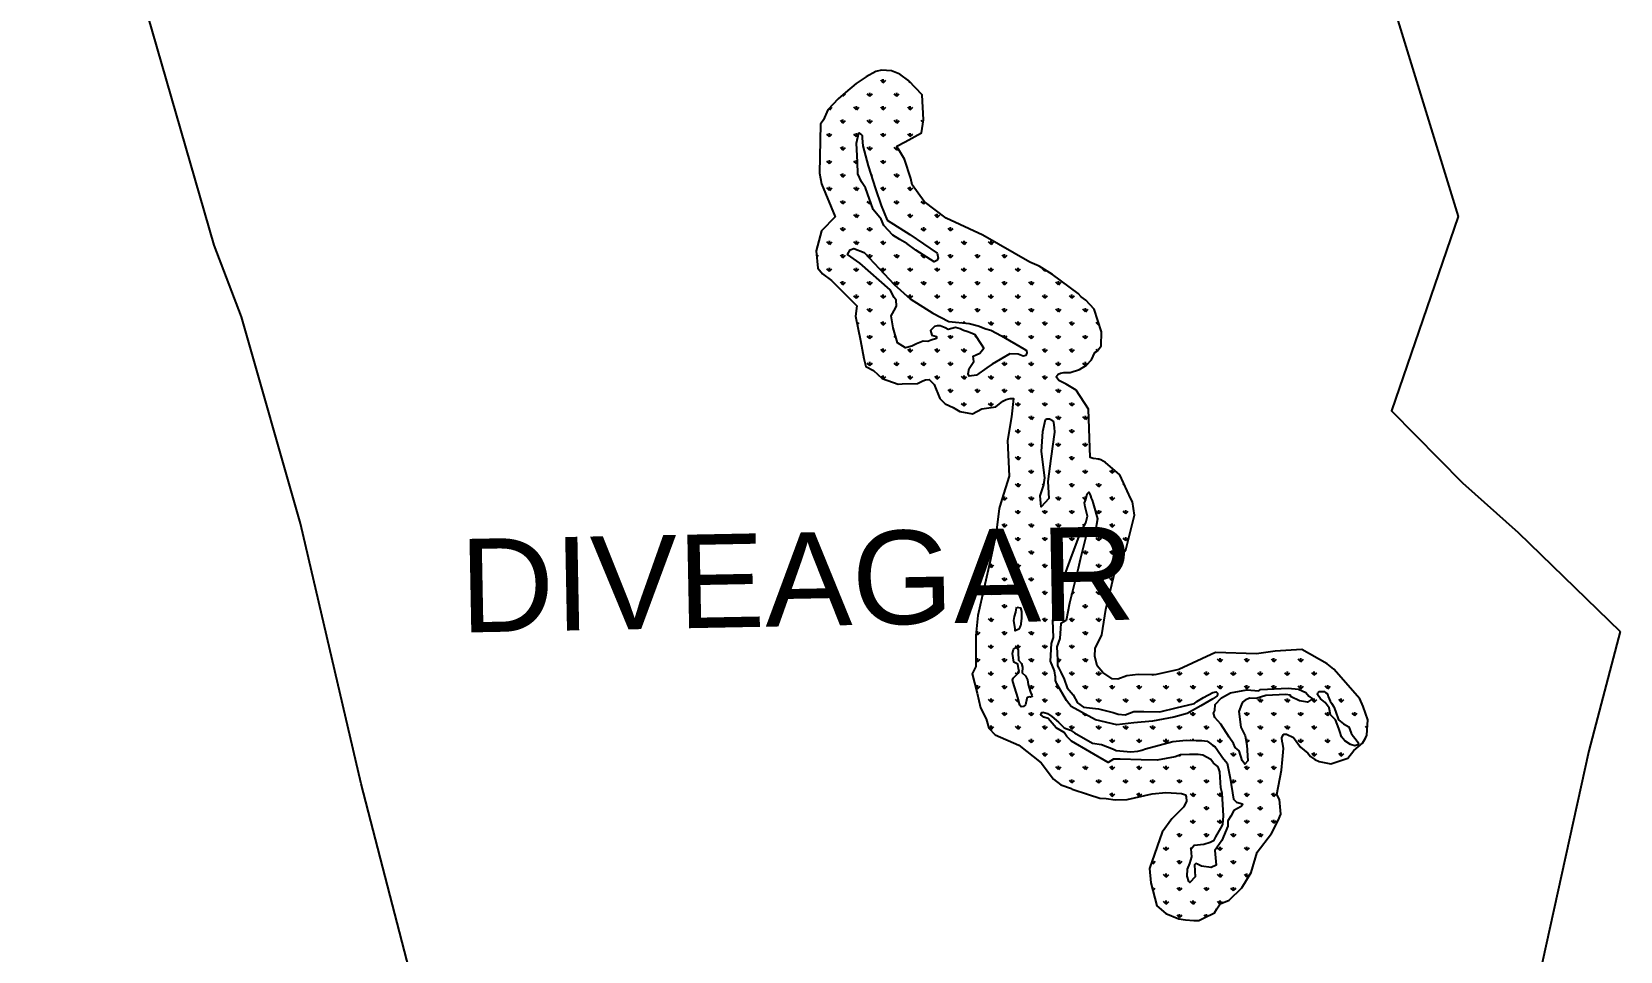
# Model space of a CAD drawing. Header units: metres. Extents: x 286358 to 288477, y 2008822 to 2012926.
# Drawn here: x 286358 to 288477, y 2010473 to 2011699 of the extents above; entities that cross this region are included whole.
import ezdxf

# ---------------------------------------------------------------- set-up
doc = ezdxf.new("R2010")
doc.units = ezdxf.units.M
for name, color, linetype in [('MANGROOVE BUFFER ZONE', 120, 'Continuous'), ('village', 3, 'Continuous'), ('VILLAGE NAME', 250, 'Continuous')]:
    doc.layers.add(name, color=color, linetype=linetype)

msp = doc.modelspace()

# ---------------------------------------------------------------- hatches: boundary and pattern name
at = {"layer": 'MANGROOVE BUFFER ZONE'}
h = msp.add_hatch(dxfattribs=at)
h.set_pattern_fill('GRASS', color=256)
h.paths.add_polyline_path([(288129.6, 2010809.6), (288094.5, 2010849.1), (288086, 2010856.4), (288052.1, 2010875.2), (288016.5, 2010873.2), (287991.5, 2010869.5), (287937.1, 2010871.4), (287887.8, 2010848.8), (287855.8, 2010841.5), (287833.8, 2010842), (287818.6, 2010840.4), (287806.7, 2010835.8), (287798.9, 2010836.2), (287786.5, 2010844.5), (287778.9, 2010853.5), (287776.1, 2010866.4), (287776.5, 2010876.8), (287785.4, 2010895), (287790.5, 2010928.6), (287806.5, 2010995.4), (287817.3, 2011008.2), (287828.8, 2011054.7), (287826.4, 2011072.1), (287823.9, 2011076.4), (287809.2, 2011108.2), (287790.1, 2011124.6), (287784, 2011128.1), (287781.4, 2011129.2), (287773.9, 2011130), (287769.7, 2011131.5), (287767.4, 2011195.9), (287750.9, 2011221.2), (287737.7, 2011229.2), (287727.8, 2011234.1), (287724.3, 2011239.1), (287727.2, 2011242.6), (287730.3, 2011244), (287734.6, 2011244.7), (287743.2, 2011244.6), (287755.5, 2011248.7), (287765, 2011254.8), (287771.7, 2011261.8), (287776.1, 2011271.3), (287779.4, 2011273.8), (287784.5, 2011280.3), (287784.8, 2011298.9), (287775.3, 2011329.4), (287763.9, 2011341.4), (287757.8, 2011345.8), (287753.6, 2011350), (287719.6, 2011375.6), (287701.6, 2011386.6), (287689.4, 2011392.2), (287626.8, 2011427.8), (287577.8, 2011450.9), (287548.6, 2011472.9), (287532.6, 2011495.1), (287530.4, 2011503.7), (287522.3, 2011529.6), (287514.1, 2011542.8), (287512.1, 2011546.7), (287523.1, 2011552.6), (287544.9, 2011564.5), (287547.5, 2011581.9), (287545.7, 2011615), (287527.9, 2011633.8), (287516.1, 2011642.9), (287505, 2011647.3), (287491.5, 2011648), (287484, 2011646.5), (287471, 2011639.1), (287457.7, 2011630.4), (287443.5, 2011618.1), (287433.9, 2011609.9), (287420.1, 2011595.4), (287414.3, 2011582), (287410, 2011576.2), (287408.9, 2011510.5), (287411.6, 2011496.4), (287429.6, 2011452.5), (287411.4, 2011433.8), (287404.5, 2011407.2), (287406.6, 2011383.9), (287412.8, 2011376.5), (287424.9, 2011367.7), (287440.1, 2011352.3), (287458.8, 2011333.6), (287456.7, 2011319.8), (287463.3, 2011287.3), (287467.9, 2011263.3), (287470.8, 2011252.9), (287480.9, 2011247.3), (287492.3, 2011236.6), (287513.6, 2011229.3), (287519.1, 2011229.5), (287539.6, 2011230.1), (287546.7, 2011233.7), (287550.1, 2011235.2), (287554.9, 2011235.3), (287561.9, 2011228.9), (287569.5, 2011210), (287576.2, 2011202.9), (287586.9, 2011198.2), (287596, 2011193), (287612.7, 2011189.7), (287625.4, 2011196.4), (287644, 2011199.2), (287653.3, 2011206.6), (287657.6, 2011208.6), (287663.1, 2011210.3), (287667.7, 2011210.3), (287664.9, 2011185.6), (287659.7, 2011154.2), (287661.7, 2011106.5), (287651.9, 2011075.3), (287648.2, 2011063.6), (287644.6, 2011031.1), (287636.8, 2010995.5), (287620.1, 2010920.6), (287617.4, 2010894), (287617.2, 2010852.8), (287612.6, 2010842.8), (287619.1, 2010816.9), (287623.4, 2010797.5), (287631, 2010782.7), (287634.8, 2010770.6), (287643.3, 2010761.3), (287674.7, 2010747.8), (287704.6, 2010724.3), (287720.8, 2010702.4), (287730.5, 2010694.6), (287744.7, 2010689.9), (287745.7, 2010688.8), (287767.4, 2010681.9), (287782.6, 2010677), (287790.9, 2010676.5), (287803, 2010674.9), (287819, 2010675.4), (287852.5, 2010682.8), (287870.9, 2010684.7), (287885, 2010683.8), (287891.5, 2010683.1), (287896.8, 2010681.5), (287897.9, 2010678.7), (287898.3, 2010672.9), (287894.9, 2010665.6), (287878.6, 2010649.5), (287865.7, 2010631.8), (287849.1, 2010583.4), (287850.6, 2010564.1), (287858.5, 2010533.4), (287870.5, 2010523.3), (287887.9, 2010516.2), (287896.8, 2010514.6), (287908.2, 2010513.9), (287914.8, 2010513.9), (287921, 2010516.9), (287935.5, 2010524.2), (287938.5, 2010529.2), (287943, 2010536), (287955, 2010541.1), (287972.1, 2010557.2), (287984.6, 2010578), (287992.6, 2010604.9), (288011.5, 2010629.7), (288020.3, 2010647.3), (288024, 2010655.7), (288022.1, 2010675.1), (288018.5, 2010681.9), (288025, 2010714.5), (288026.3, 2010728.4), (288027.5, 2010743.4), (288026.5, 2010749), (288025.6, 2010752.7), (288025.3, 2010757.7), (288027.2, 2010761.5), (288028.6, 2010762.5), (288031.5, 2010762.5), (288041.1, 2010758), (288050.2, 2010744.9), (288059.9, 2010736.9), (288063.6, 2010732.6), (288069.5, 2010728.4), (288075.3, 2010725.8), (288090.9, 2010722.8), (288113.6, 2010730.4), (288121.3, 2010740.4), (288133, 2010750.4), (288137.1, 2010757.2), (288138.6, 2010760.9), (288140, 2010781.7), (288133.7, 2010799.1)])
h.paths.add_polyline_path([(287884.4, 2010797.5), (287908.7, 2010803.4), (287912.2, 2010806), (287921, 2010811.4), (287933.4, 2010817.8), (287938, 2010818.8), (287939.8, 2010817.1), (287939.6, 2010814.9), (287938.5, 2010812.9), (287933.2, 2010809.3), (287917.3, 2010800), (287899.3, 2010789.9), (287881.3, 2010785), (287852.9, 2010779.6), (287827.9, 2010777.5), (287805.3, 2010775), (287776.7, 2010781.3), (287744.5, 2010799.2), (287738.2, 2010807.3), (287725.5, 2010829.6), (287723.7, 2010833.8), (287723.6, 2010838.7), (287723.2, 2010841.3), (287722.8, 2010843.8), (287722, 2010847), (287717, 2010859.8), (287718, 2010883.2), (287721, 2010891.4), (287720.2, 2010913.8), (287724.7, 2010929.6), (287729.1, 2010933.8), (287730.5, 2010939.4), (287729.8, 2010945.4), (287729.6, 2010950.7), (287735.6, 2010973.7), (287744.5, 2010998), (287757.5, 2011032.3), (287763.8, 2011044.4), (287766.1, 2011053.1), (287763.1, 2011065.7), (287762.2, 2011070.8), (287763.8, 2011075.6), (287765.6, 2011083.1), (287767.9, 2011085.2), (287770.2, 2011080.2), (287771, 2011077.1), (287772.3, 2011074.7), (287773.8, 2011070.1), (287779.5, 2011049.4), (287776.4, 2011032), (287763.8, 2011025.7), (287756.4, 2010995.2), (287753.8, 2010983.5), (287742.3, 2010937), (287737.6, 2010914), (287730.8, 2010910), (287729.1, 2010889.9), (287725.2, 2010878.7), (287726, 2010861.6), (287726.2, 2010853.6), (287728.2, 2010850.4), (287730.7, 2010845), (287735.1, 2010835.7), (287739, 2010824.1), (287747.3, 2010815), (287753, 2010804.1), (287760.9, 2010798.2), (287781, 2010796), (287800.3, 2010791.5), (287806.9, 2010789.2), (287816.3, 2010788.2), (287828, 2010792.6), (287841.5, 2010792.4), (287862.6, 2010792.1)], flags=16)
h.paths.add_polyline_path([(287879.8, 2010752.8), (287897.7, 2010754.4), (287911.3, 2010754.1), (287918.6, 2010753.8), (287926, 2010753.2), (287928.9, 2010750.8), (287933, 2010747.6), (287936.4, 2010745.6), (287938.8, 2010742.4), (287946.2, 2010731.4), (287952.3, 2010723.5), (287956.4, 2010703.5), (287961.1, 2010675.5), (287964.8, 2010671.7), (287970, 2010670.3), (287972.6, 2010669.4), (287972.9, 2010668.1), (287971.1, 2010665.7), (287961.3, 2010660.6), (287957.5, 2010653.1), (287953.2, 2010646.9), (287953.4, 2010639.6), (287945.4, 2010620.4), (287935.9, 2010607.2), (287937.7, 2010587.8), (287931.2, 2010584.4), (287918.2, 2010586.5), (287912.7, 2010588.8), (287910.6, 2010589.9), (287909, 2010588.2), (287909.6, 2010572), (287902.7, 2010564.6), (287901.5, 2010565.9), (287899.2, 2010572.9), (287899.5, 2010582.3), (287902.5, 2010589.8), (287905.5, 2010598.7), (287904.4, 2010609.4), (287908.4, 2010614.1), (287921.3, 2010615.7), (287929.6, 2010618.1), (287935.3, 2010621), (287937.2, 2010625.6), (287943.9, 2010636.8), (287946.7, 2010642), (287947.8, 2010653.3), (287945.8, 2010683.5), (287944.1, 2010690.9), (287942.6, 2010712.3), (287941.1, 2010717.4), (287940, 2010719.2), (287934.1, 2010723.8), (287930.9, 2010728.7), (287919.9, 2010734.2), (287913.6, 2010735.1), (287902.1, 2010735.1), (287890.4, 2010734.7), (287883.1, 2010732.1), (287859.1, 2010727.9), (287837.6, 2010728.3), (287809.9, 2010729.1), (287800.8, 2010729), (287793.8, 2010724.4), (287745, 2010753), (287738.8, 2010759.3), (287734.9, 2010764.6), (287724.6, 2010770.7), (287713.8, 2010783.1), (287707.8, 2010784.9), (287703.9, 2010788), (287704.6, 2010790.4), (287706.5, 2010791.9), (287712.7, 2010789.9), (287718.8, 2010785.8), (287727.4, 2010778.5), (287734.9, 2010770.8), (287743.7, 2010767.7), (287748.7, 2010764), (287773.1, 2010750.3), (287784.9, 2010748.8), (287801.1, 2010742.5), (287804.4, 2010740.8), (287823.8, 2010738.8), (287833.2, 2010739.6), (287838.5, 2010741.1), (287843.6, 2010743)], flags=16)
h.paths.add_polyline_path([(287934.2, 2010790.2), (287936, 2010793.8), (287936.6, 2010802.1), (287945, 2010810.8), (287957.1, 2010817.5), (287978.7, 2010821.3), (287994.9, 2010820.1), (287996.9, 2010821.9), (288033.7, 2010823.9), (288047.8, 2010822.3), (288057.2, 2010817.8), (288061.6, 2010813.2), (288066.4, 2010809.4), (288059.6, 2010805.1), (288048.8, 2010806.8), (288037.6, 2010812.3), (288036.6, 2010814.3), (288030.5, 2010815.1), (288004.1, 2010814), (287991, 2010810), (287982.2, 2010810.5), (287976.3, 2010807.8), (287972.8, 2010804.9), (287971.8, 2010802), (287968, 2010792.7), (287970.8, 2010771.6), (287976.4, 2010760.3), (287978.8, 2010747.6), (287980, 2010726.8), (287976.2, 2010722.5), (287972.6, 2010727.4), (287968.4, 2010740.1), (287963.1, 2010744.4), (287961, 2010750), (287955.3, 2010758.4), (287944, 2010775.6), (287935.9, 2010784.8)], flags=16)
h.paths.add_polyline_path([(287692.3, 2010812.4), (287690.4, 2010811.7), (287689.3, 2010812), (287686.3, 2010811.2), (287685.2, 2010809.9), (287683.6, 2010801.4), (287681, 2010799.3), (287677.6, 2010798.8), (287675.8, 2010801.2), (287673.1, 2010811.1), (287667, 2010831.4), (287666.3, 2010834.4), (287667.2, 2010836.9), (287670.3, 2010840.3), (287673.9, 2010843.8), (287675, 2010846), (287674.4, 2010850), (287673.4, 2010855.6), (287667.9, 2010858.2), (287666.1, 2010870.2), (287667.7, 2010875.8), (287670.3, 2010877.4), (287672, 2010878), (287673.9, 2010875.5), (287673.8, 2010871.2), (287674, 2010861.1), (287678.4, 2010856.5), (287679.7, 2010851.7), (287678.9, 2010844.1), (287683.4, 2010840.1), (287686.3, 2010834.9), (287687.2, 2010828.8), (287690, 2010818.3), (287692, 2010814.6)], flags=16)
h.paths.add_polyline_path([(288073, 2010815.2), (288073.4, 2010817.6), (288075.8, 2010819.1), (288077.7, 2010819.3), (288081.7, 2010819.2), (288084, 2010817.7), (288086.2, 2010816.3), (288087.3, 2010812.6), (288089.8, 2010806.5), (288091.8, 2010803.8), (288094.8, 2010798.8), (288096.8, 2010793.2), (288100.9, 2010781.7), (288107.7, 2010776.3), (288114.5, 2010772.2), (288117.9, 2010763.5), (288120.4, 2010759.6), (288123.1, 2010756.6), (288126.8, 2010751.6), (288127.6, 2010749.4), (288126.6, 2010748), (288122.8, 2010746.7), (288116.8, 2010748.7), (288109.6, 2010753.7), (288104.9, 2010758.8), (288102.6, 2010765.9), (288101.6, 2010769.8), (288096.8, 2010781.5), (288090.4, 2010788), (288088.7, 2010797.7), (288083, 2010804.4), (288078.9, 2010808.3), (288076.8, 2010809.6)], flags=16)
h.paths.add_polyline_path([(287676.1, 2010905.1), (287674.8, 2010902.5), (287669.8, 2010900.1), (287669.9, 2010903), (287668.1, 2010914), (287668.8, 2010919.2), (287670.6, 2010925.2), (287671.5, 2010930.7), (287672.2, 2010931.6), (287677, 2010931), (287678, 2010926.1), (287678, 2010916.8), (287676.8, 2010906.6)], flags=16)
h.paths.add_polyline_path([(287704.6, 2011065.6), (287703.1, 2011080.1), (287708.1, 2011094.8), (287709.1, 2011104.2), (287704.7, 2011139.3), (287706.8, 2011166.2), (287710.1, 2011182.3), (287712.2, 2011183.2), (287715.5, 2011183), (287720.4, 2011180.5), (287721, 2011178.2), (287721.9, 2011171.4), (287722.2, 2011165.2), (287717.2, 2011129.9), (287713.3, 2011099.6), (287714.5, 2011076.8)], flags=16)
h.paths.add_polyline_path([(287684, 2011267.7), (287680.3, 2011266.7), (287673.6, 2011269.3), (287662.6, 2011269.5), (287639.3, 2011255.9), (287631.9, 2011250.9), (287618.3, 2011241.2), (287608.6, 2011239.8), (287607, 2011243.1), (287608.6, 2011250), (287614.6, 2011259.5), (287613.9, 2011266.4), (287617.8, 2011268.4), (287622.5, 2011270.7), (287627.8, 2011277.3), (287624.9, 2011282), (287616.4, 2011294.9), (287610.4, 2011297.9), (287605.4, 2011299.4), (287601, 2011301), (287596.6, 2011302.9), (287590.3, 2011304.9), (287580.4, 2011302.2), (287576.3, 2011304.3), (287569.7, 2011307.2), (287565.7, 2011307.2), (287562, 2011306), (287558.8, 2011302.8), (287557, 2011301), (287558.5, 2011294.7), (287564.9, 2011292.7), (287564.9, 2011290.3), (287557.6, 2011288), (287553.4, 2011286.1), (287547.2, 2011286.5), (287538, 2011283.2), (287532, 2011279.8), (287523.6, 2011277.9), (287512.7, 2011284.4), (287507.2, 2011304.6), (287504.3, 2011320.6), (287510.2, 2011330.5), (287511.5, 2011333.7), (287511.2, 2011341.4), (287508.5, 2011345), (287502.9, 2011355), (287462.5, 2011390.7), (287446.2, 2011402.4), (287449.5, 2011408.3), (287454.5, 2011410.1), (287468.4, 2011404.8), (287508.3, 2011362.2), (287529.7, 2011343.2), (287560, 2011323.9), (287581.3, 2011312.9), (287608.6, 2011310.1), (287620.3, 2011307.2), (287630.8, 2011303), (287637.1, 2011301.5), (287651.7, 2011293.9), (287681.3, 2011276.2), (287684.7, 2011274.2), (287685.4, 2011271)], flags=16)
h.paths.add_polyline_path([(287565.1, 2011394), (287561.7, 2011392.4), (287537.1, 2011408.2), (287525.1, 2011417), (287516, 2011422.1), (287506.4, 2011428), (287494.7, 2011440.8), (287490.9, 2011449.5), (287480.6, 2011462.1), (287470.3, 2011491.2), (287464.8, 2011499), (287459.8, 2011509.9), (287459.5, 2011525.6), (287458, 2011550.7), (287461.4, 2011564.6), (287465.6, 2011561.4), (287465.5, 2011557.6), (287466.4, 2011547.3), (287473.8, 2011520.4), (287483.5, 2011490), (287490.9, 2011467.4), (287499.1, 2011448.1), (287529.4, 2011428.9), (287565.9, 2011403.8), (287566.9, 2011397.2)], flags=16)

# ---------------------------------------------------------------- linework, layer by layer
at = {"layer": 'MANGROOVE BUFFER ZONE', "flags": 128}
for points in [[(287750.9, 2011221.2), (287737.7, 2011229.2), (287727.8, 2011234.1), (287724.3, 2011239.1), (287727.2, 2011242.6), (287730.3, 2011244), (287734.6, 2011244.7), (287743.2, 2011244.6), (287755.5, 2011248.7), (287765, 2011254.8), (287771.7, 2011261.8), (287776.1, 2011271.3), (287779.4, 2011273.8), (287784.5, 2011280.3), (287784.8, 2011298.9), (287775.3, 2011329.4), (287763.9, 2011341.4), (287757.8, 2011345.8), (287753.6, 2011350), (287719.6, 2011375.6), (287701.6, 2011386.6), (287689.4, 2011392.2), (287626.8, 2011427.8), (287577.8, 2011450.9), (287548.6, 2011472.9), (287532.6, 2011495.1), (287530.4, 2011503.7), (287522.3, 2011529.6), (287514.1, 2011542.8), (287512.1, 2011546.7), (287523.1, 2011552.6), (287544.9, 2011564.5), (287547.5, 2011581.9), (287545.7, 2011615), (287527.9, 2011633.8), (287516.1, 2011642.9), (287505, 2011647.3), (287491.5, 2011648), (287484, 2011646.5), (287471, 2011639.1), (287457.7, 2011630.4), (287443.5, 2011618.1), (287433.9, 2011609.9), (287420.1, 2011595.4), (287414.3, 2011582), (287410, 2011576.2), (287408.9, 2011510.5), (287411.6, 2011496.4), (287429.6, 2011452.5), (287411.4, 2011433.8), (287404.5, 2011407.2), (287406.6, 2011383.9), (287412.8, 2011376.5), (287424.9, 2011367.7), (287440.1, 2011352.3), (287458.8, 2011333.6), (287456.7, 2011319.8), (287463.3, 2011287.3), (287467.9, 2011263.3), (287470.8, 2011252.9), (287480.9, 2011247.3), (287492.3, 2011236.6), (287513.6, 2011229.3), (287519.1, 2011229.5), (287539.6, 2011230.1), (287546.7, 2011233.7), (287550.1, 2011235.2), (287554.9, 2011235.3), (287561.9, 2011228.9), (287569.5, 2011210), (287576.2, 2011202.9), (287586.9, 2011198.2), (287596, 2011193), (287612.7, 2011189.7), (287625.4, 2011196.4), (287644, 2011199.2), (287653.3, 2011206.6), (287657.6, 2011208.6), (287663.1, 2011210.3), (287667.7, 2011210.3), (287664.9, 2011185.6), (287659.7, 2011154.2), (287661.7, 2011106.5), (287651.9, 2011075.3), (287648.2, 2011063.6), (287644.6, 2011031.1), (287636.8, 2010995.5), (287620.1, 2010920.6), (287617.4, 2010894), (287617.2, 2010852.8), (287612.6, 2010842.8), (287619.1, 2010816.9), (287623.4, 2010797.5), (287631, 2010782.7), (287634.8, 2010770.6), (287643.3, 2010761.3), (287674.7, 2010747.8), (287704.6, 2010724.3), (287720.8, 2010702.4), (287730.5, 2010694.6), (287744.7, 2010689.9), (287745.7, 2010688.8), (287767.4, 2010681.9), (287782.6, 2010677), (287790.9, 2010676.5), (287803, 2010674.9), (287819, 2010675.4), (287852.5, 2010682.8), (287870.9, 2010684.7), (287885, 2010683.8), (287891.5, 2010683.1), (287896.8, 2010681.5), (287897.9, 2010678.7), (287898.3, 2010672.9), (287894.9, 2010665.6), (287878.6, 2010649.5), (287865.7, 2010631.8), (287849.1, 2010583.4), (287850.6, 2010564.1), (287858.5, 2010533.4), (287870.5, 2010523.3), (287887.9, 2010516.2), (287896.8, 2010514.6), (287908.2, 2010513.9), (287914.8, 2010513.9), (287921, 2010516.9), (287935.5, 2010524.2), (287938.5, 2010529.2), (287943, 2010536), (287955, 2010541.1), (287972.1, 2010557.2), (287984.6, 2010578), (287992.6, 2010604.9), (288011.5, 2010629.7), (288020.3, 2010647.3), (288024, 2010655.7), (288022.1, 2010675.1), (288018.5, 2010681.9), (288025, 2010714.5), (288026.3, 2010728.4), (288027.5, 2010743.4), (288026.5, 2010749), (288025.6, 2010752.7), (288025.3, 2010757.7), (288027.2, 2010761.5), (288028.6, 2010762.5), (288031.5, 2010762.5), (288041.1, 2010758), (288050.2, 2010744.9), (288059.9, 2010736.9), (288063.6, 2010732.6), (288069.5, 2010728.4), (288075.3, 2010725.8), (288090.9, 2010722.8), (288113.6, 2010730.4), (288121.3, 2010740.4), (288133, 2010750.4), (288137.1, 2010757.2), (288138.6, 2010760.9), (288140, 2010781.7), (288133.7, 2010799.1), (288129.6, 2010809.6), (288094.5, 2010849.1), (288086, 2010856.4), (288052.1, 2010875.2), (288016.5, 2010873.2), (287991.5, 2010869.5), (287937.1, 2010871.4), (287887.8, 2010848.8), (287855.8, 2010841.5), (287833.8, 2010842), (287818.6, 2010840.4), (287806.7, 2010835.8), (287798.9, 2010836.2), (287786.5, 2010844.5), (287778.9, 2010853.5), (287776.1, 2010866.4), (287776.5, 2010876.8), (287785.4, 2010895), (287790.5, 2010928.6), (287806.5, 2010995.4), (287817.3, 2011008.2), (287828.8, 2011054.7), (287826.4, 2011072.1), (287823.9, 2011076.4), (287809.2, 2011108.2), (287790.1, 2011124.6), (287784, 2011128.1), (287781.4, 2011129.2), (287773.9, 2011130), (287769.7, 2011131.5), (287767.4, 2011195.9)], [(287565.1, 2011394), (287561.7, 2011392.4), (287537.1, 2011408.2), (287525.1, 2011417), (287516, 2011422.1), (287506.4, 2011428), (287494.7, 2011440.8), (287490.9, 2011449.5), (287480.6, 2011462.1), (287470.3, 2011491.2), (287464.8, 2011499), (287459.8, 2011509.9), (287459.5, 2011525.6), (287458, 2011550.7), (287461.4, 2011564.6), (287465, 2011561.9), (287465.6, 2011560.9), (287465.5, 2011557.6), (287466.4, 2011547.3), (287473.8, 2011520.4), (287483.5, 2011490), (287490.9, 2011467.4), (287499.1, 2011448.1), (287529.4, 2011428.9), (287565.9, 2011403.8), (287566.9, 2011397.2)], [(287684, 2011267.7), (287680.3, 2011266.7), (287673.6, 2011269.3), (287662.6, 2011269.5), (287639.3, 2011255.9), (287631.9, 2011250.9), (287618.3, 2011241.2), (287608.6, 2011239.8), (287607, 2011243.1), (287608.6, 2011250), (287614.6, 2011259.5), (287613.9, 2011266.4), (287617.8, 2011268.4), (287622.5, 2011270.7), (287627.8, 2011277.3), (287624.9, 2011282), (287616.4, 2011294.9), (287610.4, 2011297.9), (287605.4, 2011299.4), (287601, 2011301), (287596.6, 2011302.9), (287590.3, 2011304.9), (287580.4, 2011302.2), (287576.3, 2011304.3), (287569.7, 2011307.2), (287565.7, 2011307.2), (287562, 2011306), (287558.8, 2011302.8), (287557, 2011301), (287558.5, 2011294.7), (287564.9, 2011292.7), (287564.9, 2011290.3), (287557.6, 2011288), (287553.4, 2011286.1), (287547.2, 2011286.5), (287538, 2011283.2), (287532, 2011279.8), (287523.6, 2011277.9), (287512.7, 2011284.4), (287507.2, 2011304.6), (287504.3, 2011320.6), (287510.2, 2011330.5), (287511.5, 2011333.7), (287511.2, 2011341.4), (287508.5, 2011345), (287502.9, 2011355), (287462.5, 2011390.7), (287446.2, 2011402.4), (287449.5, 2011408.3), (287454.5, 2011410.1), (287468.4, 2011404.8), (287508.3, 2011362.2), (287529.7, 2011343.2), (287560, 2011323.9), (287581.3, 2011312.9), (287608.6, 2011310.1), (287620.3, 2011307.2), (287630.8, 2011303), (287637.1, 2011301.5), (287651.7, 2011293.9), (287681.3, 2011276.2), (287684.7, 2011274.2), (287685.4, 2011271)], [(287712.2, 2011183.2), (287715.5, 2011183), (287720.4, 2011180.5), (287721, 2011178.2), (287721.9, 2011171.4), (287722.2, 2011165.2), (287717.2, 2011129.9), (287713.3, 2011099.6), (287714.5, 2011076.8), (287704.6, 2011065.6), (287703.1, 2011080.1), (287708.1, 2011094.8), (287709.1, 2011104.2), (287704.7, 2011139.3), (287706.8, 2011166.2), (287710.1, 2011182.3)], [(287770.2, 2011080.2), (287771, 2011077.1), (287772.3, 2011074.7), (287773.8, 2011070.1), (287779.5, 2011049.4), (287776.4, 2011032), (287763.8, 2011025.7), (287756.4, 2010995.2), (287753.8, 2010983.5), (287742.3, 2010937), (287737.6, 2010914), (287730.8, 2010910), (287729.1, 2010889.9), (287725.2, 2010878.7), (287726, 2010861.6), (287726.2, 2010853.6), (287728.2, 2010850.4), (287730.7, 2010845), (287735.1, 2010835.7), (287739, 2010824.1), (287747.3, 2010815), (287753, 2010804.1), (287760.9, 2010798.2), (287781, 2010796), (287800.3, 2010791.5), (287806.9, 2010789.2), (287816.3, 2010788.2), (287828, 2010792.6), (287841.5, 2010792.4), (287862.6, 2010792.1), (287884.4, 2010797.5), (287908.7, 2010803.4), (287912.2, 2010806), (287921, 2010811.4), (287933.4, 2010817.8), (287938, 2010818.8), (287939.8, 2010817.1), (287939.6, 2010814.9), (287938.5, 2010812.9), (287933.2, 2010809.3), (287917.3, 2010800), (287899.3, 2010789.9), (287881.3, 2010785), (287852.9, 2010779.6), (287827.9, 2010777.5), (287805.3, 2010775), (287776.7, 2010781.3), (287744.5, 2010799.2), (287738.2, 2010807.3), (287725.5, 2010829.6), (287723.7, 2010833.8), (287723.6, 2010838.7), (287723.2, 2010841.3), (287722.8, 2010843.8), (287722, 2010847), (287717, 2010859.8), (287718, 2010883.2), (287721, 2010891.4), (287720.2, 2010913.8), (287724.7, 2010929.6), (287729.1, 2010933.8), (287730.5, 2010939.4), (287729.8, 2010945.4), (287729.6, 2010950.7), (287735.6, 2010973.7), (287744.5, 2010998), (287757.5, 2011032.3), (287763.8, 2011044.4), (287766.1, 2011053.1), (287763.1, 2011065.7), (287762.2, 2011070.8), (287763.8, 2011075.6), (287765.6, 2011083.1), (287767.9, 2011085.2)], [(287672.2, 2010931.6), (287677, 2010931), (287678, 2010926.1), (287678, 2010916.8), (287676.8, 2010906.6), (287676.1, 2010905.1), (287674.8, 2010902.5), (287669.8, 2010900.1), (287669.9, 2010903), (287668.1, 2010914), (287668.8, 2010919.2), (287670.6, 2010925.2), (287671.5, 2010930.7)], [(287672, 2010878), (287673.9, 2010875.5), (287673.8, 2010871.2), (287674, 2010861.1), (287678.4, 2010856.5), (287679.7, 2010851.7), (287678.9, 2010844.1), (287683.4, 2010840.1), (287686.3, 2010834.9), (287687.2, 2010828.8), (287690, 2010818.3), (287692, 2010814.6), (287692.3, 2010812.4), (287690.4, 2010811.7), (287689.3, 2010812), (287686.3, 2010811.2), (287685.2, 2010809.9), (287683.6, 2010801.4), (287681, 2010799.3), (287677.6, 2010798.8), (287675.8, 2010801.2), (287673.1, 2010811.1), (287667, 2010831.4), (287666.3, 2010834.4), (287667.2, 2010836.9), (287670.3, 2010840.3), (287673.9, 2010843.8), (287675, 2010846), (287674.4, 2010850), (287673.4, 2010855.6), (287667.9, 2010858.2), (287666.1, 2010870.2), (287667.7, 2010875.8), (287670.3, 2010877.4)], [(287945, 2010810.8), (287957.1, 2010817.5), (287978.7, 2010821.3), (287994.9, 2010820.1), (287996.9, 2010821.9), (288033.7, 2010823.9), (288047.8, 2010822.3), (288057.2, 2010817.8), (288061.6, 2010813.2), (288066.4, 2010809.4), (288059.6, 2010805.1), (288048.8, 2010806.8), (288037.6, 2010812.3), (288036.6, 2010814.3), (288030.5, 2010815.1), (288004.1, 2010814), (287991, 2010810), (287982.2, 2010810.5), (287976.3, 2010807.8), (287972.8, 2010804.9), (287971.8, 2010802), (287968, 2010792.7), (287970.8, 2010771.6), (287976.4, 2010760.3), (287978.8, 2010747.6), (287980, 2010726.8), (287976.2, 2010722.5), (287972.6, 2010727.4), (287968.4, 2010740.1), (287963.1, 2010744.4), (287961, 2010750), (287955.3, 2010758.4), (287944, 2010775.6), (287935.9, 2010784.8), (287934.2, 2010790.2), (287936, 2010793.8), (287936.6, 2010802.1)], [(288073.4, 2010817.6), (288075.8, 2010819.1), (288077.7, 2010819.3), (288081.7, 2010819.2), (288084, 2010817.7), (288086.2, 2010816.3), (288087.3, 2010812.6), (288089.8, 2010806.5), (288091.8, 2010803.8), (288094.8, 2010798.8), (288096.8, 2010793.2), (288100.9, 2010781.7), (288107.7, 2010776.3), (288114.5, 2010772.2), (288117.9, 2010763.5), (288120.4, 2010759.6), (288123.1, 2010756.6), (288126.8, 2010751.6), (288127.6, 2010749.4), (288126.6, 2010748), (288122.8, 2010746.7), (288116.8, 2010748.7), (288109.6, 2010753.7), (288104.9, 2010758.8), (288102.6, 2010765.9), (288101.6, 2010769.8), (288096.8, 2010781.5), (288090.4, 2010788), (288088.7, 2010797.7), (288083, 2010804.4), (288078.9, 2010808.3), (288076.8, 2010809.6), (288073, 2010815.2)], [(287706.5, 2010791.9), (287712.7, 2010789.9), (287718.8, 2010785.8), (287727.4, 2010778.5), (287734.9, 2010770.8), (287743.7, 2010767.7), (287748.7, 2010764), (287773.1, 2010750.3), (287784.9, 2010748.8), (287801.1, 2010742.5), (287804.4, 2010740.8), (287823.8, 2010738.8), (287833.2, 2010739.6), (287838.5, 2010741.1), (287843.6, 2010743), (287879.8, 2010752.8), (287897.7, 2010754.4), (287911.3, 2010754.1), (287918.6, 2010753.8), (287926, 2010753.2), (287928.9, 2010750.8), (287933, 2010747.6), (287936.4, 2010745.6), (287938.8, 2010742.4), (287946.2, 2010731.4), (287952.3, 2010723.5), (287956.4, 2010703.5), (287961.1, 2010675.5), (287964.8, 2010671.7), (287970, 2010670.3), (287972.6, 2010669.4), (287972.9, 2010668.1), (287971.1, 2010665.7), (287961.3, 2010660.6), (287957.5, 2010653.1), (287953.2, 2010646.9), (287953.4, 2010639.6), (287945.4, 2010620.4), (287935.9, 2010607.2), (287937.7, 2010587.8), (287931.2, 2010584.4), (287918.2, 2010586.5), (287912.7, 2010588.8), (287910.6, 2010589.9), (287909, 2010588.2), (287909.6, 2010572), (287902.7, 2010564.6), (287901.5, 2010565.9), (287899.2, 2010572.9), (287899.5, 2010582.3), (287902.5, 2010589.8), (287905.5, 2010598.7), (287904.4, 2010609.4), (287908.4, 2010614.1), (287921.3, 2010615.7), (287929.6, 2010618.1), (287935.3, 2010621), (287937.2, 2010625.6), (287943.9, 2010636.8), (287946.7, 2010642), (287947.8, 2010653.3), (287945.8, 2010683.5), (287944.1, 2010690.9), (287942.6, 2010712.3), (287941.1, 2010717.4), (287940, 2010719.2), (287934.1, 2010723.8), (287930.9, 2010728.7), (287919.9, 2010734.2), (287913.6, 2010735.1), (287902.1, 2010735.1), (287890.4, 2010734.7), (287883.1, 2010732.1), (287859.1, 2010727.9), (287837.6, 2010728.3), (287809.9, 2010729.1), (287800.8, 2010729), (287793.8, 2010724.4), (287745, 2010753), (287738.8, 2010759.3), (287734.9, 2010764.6), (287724.6, 2010770.7), (287713.8, 2010783.1), (287707.8, 2010784.9), (287703.9, 2010788), (287704.6, 2010790.4)]]:
    msp.add_lwpolyline(points, close=True, dxfattribs=at)
at = {"layer": 'village', "color": 3}
for points in [[(287009.1, 2009878.9, 0), (286797.7, 2010696.2, 0), (286716.8, 2011043.2, 0), (286638, 2011319.1, 0), (286601.4, 2011414.8, 0), (286449.7, 2011941.9, 0), (286407.1, 2012146.1, 0), (286374.9, 2012428.9, 0), (286358.3, 2012658.4, 0), (286465.8, 2012808.8, 0), (286480.8, 2012924.2, 0)], [(286669.4, 2012908.4, 0), (286982.7, 2012790.8, 0), (287030.1, 2012773, 0), (287253.9, 2012628, 0), (287394, 2012427.6, 0), (287670.6, 2012296.6, 0), (288015.8, 2012314.7, 0), (288036.9, 2012259.8, 0), (288095.6, 2011989, 0), (288260.4, 2011452.9, 0), (288171.7, 2011193.6, 0), (288266.3, 2011097.5, 0), (288340.7, 2011031.3, 0), (288476.6, 2010899.3, 0)], [(288476.6, 2010899.3, 0), (288434.9, 2010740, 0), (288310.5, 2010174.5, 0)]]:
    msp.add_polyline3d(points, dxfattribs=at)

# ---------------------------------------------------------------- texts
at = {"layer": 'VILLAGE NAME', "insert": (286927.8, 2011022.6), "char_height": 124.759, "attachment_point": 1, "rotation": 1.1028}
msp.add_mtext_dynamic_manual_height_columns('{\\fArial|b0|i0|c0|p34;DIVEAGAR}', width=833.951, gutter_width=623.8, heights=[0], dxfattribs=at)

doc.saveas('drawing.dxf')
